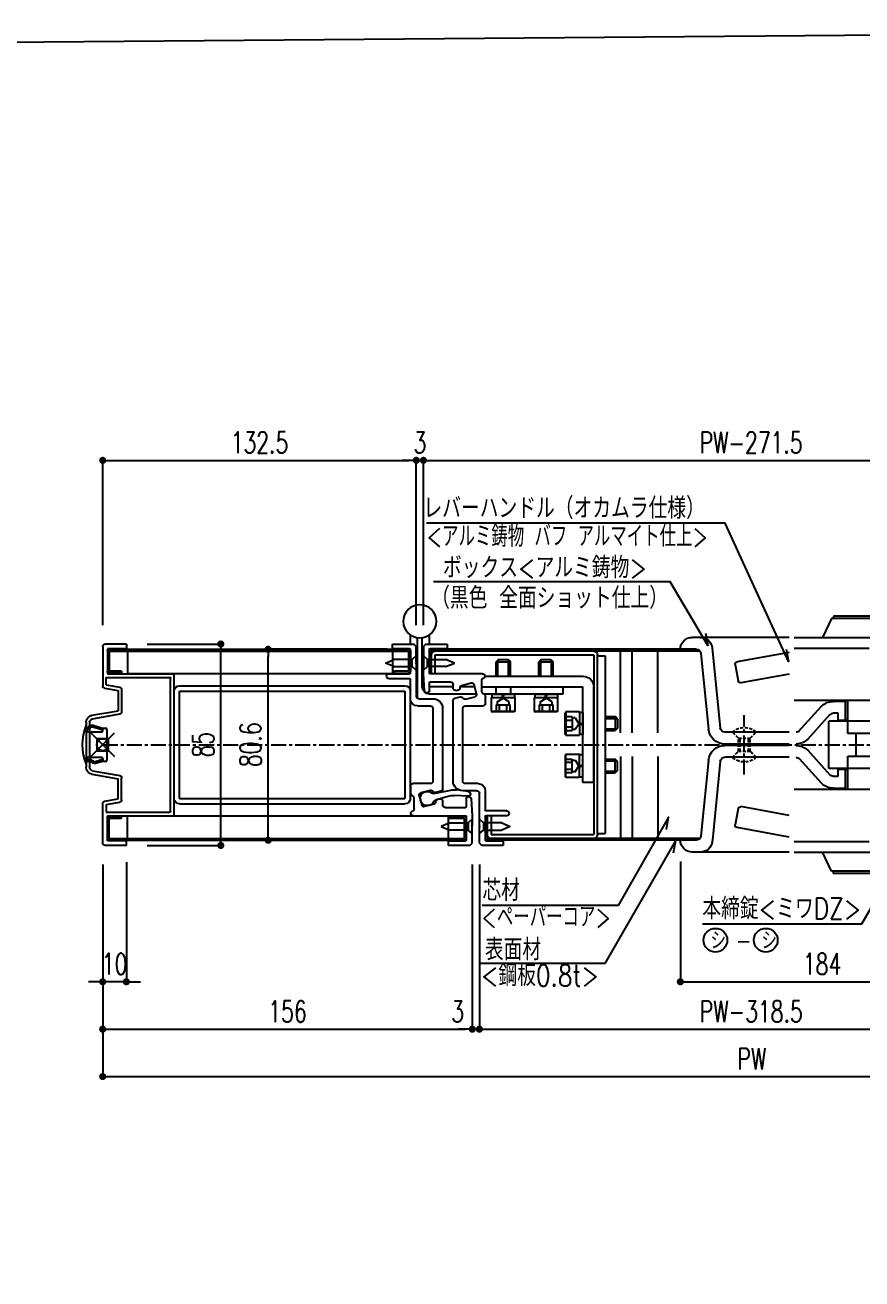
# Model space of a CAD drawing. Extents: x -275225 to 47266, y -41063 to 95295.
# Drawn here: x -223274 to -222920, y -21716 to -21187 of the extents above; entities that cross this region are included whole.
import ezdxf

# ---------------------------------------------------------------- set-up
doc = ezdxf.new("R2010")
doc.units = 0
doc.header["$LTSCALE"] = 0.2
doc.header["$PDMODE"] = 99
doc.header["$PDSIZE"] = 5
doc.linetypes.add('CENTER', pattern=[50.8, 31.75, -6.35, 6.35, -6.35])
doc.linetypes.add('HIDDEN', pattern=[9.525, 6.35, -3.175])
for name, color, linetype in [('_P18_製品', 4, 'Continuous'), ('_P18_製品寸法', 9, 'Continuous'), ('_基準', 1, 'CENTER'), ('_文字', 3, 'Continuous'), ('_製品寸法', 9, 'Continuous'), ('OKAMURA-HIDDEN', 6, 'HIDDEN'), ('樹脂', 6, 'Continuous')]:
    doc.layers.add(name, color=color, linetype=linetype)
doc.layers.add('_ポイント', color=1, linetype='Continuous', plot=False)
doc.styles.add('OKAMURA', font='SIMPLEX.shx', dxfattribs={"width": 0.7, "bigfont": 'BIGFONT.shx'})
doc.dimstyles.new('OKAMURA-003', dxfattribs={"dimscale": 3, "dimtxt": 3, "dimasz": 1, "dimexe": 0, "dimexo": 3, "dimgap": 1, "dimtad": 1, "dimdec": 3, "dimdsep": 46, "dimtxsty": 'OKAMURA', "dimblk1": 'DOT', "dimblk2": 'DOT', "dimsah": 1, "dimcen": 0, "dimclrd": 9, "dimclre": 9, "dimclrt": 3, "dimadec": 0, "dimazin": 0, "dimtfac": 1, "dimtdec": 3, "dimtix": 1, "dimtmove": 2, "dimatfit": 3, "dimldrblk": 'NONE', "dimfxl": 0, "dimtolj": 1, "dimarcsym": 0})

# ---------------------------------------------------------------- blocks, each defined once
blk = doc.blocks.new('_DOT')
at = {"color": 0, "linetype": 'ByBlock'}
blk.add_line((-0.5, 0), (-1, 0), dxfattribs=at)
at = {"color": 0, "linetype": 'ByBlock', "const_width": 0.5}
blk.add_lwpolyline([(-0.25, 0, 1), (0.25, 0, 1)], format="xyb", close=True, dxfattribs=at)
blk = doc.blocks.new('*D1025')
at = {"layer": '_製品寸法', "color": 9, "lineweight": -2, "transparency": 16777216}
for p, q in [((-547.999878, -50.495056), (-547.999878, -100)), ((-537.999878, -49.5), (-537.999878, -100)), ((-550.999878, -100), (-553.999878, -100)), ((-537.999878, -100), (-547.999878, -100)), ((-534.999878, -100), (-531.999878, -100))]:
    blk.add_line(p, q, dxfattribs=at)
at = {"layer": 'Defpoints', "color": 0, "transparency": 16777216}
for p in [(-547.999878, -41.495056), (-537.999878, -40.5), (-547.999878, -100)]:
    blk.add_point(p, dxfattribs=at)
at = {"layer": '_製品寸法', "color": 9, "lineweight": -2, "transparency": 16777216, "xscale": 3, "yscale": 3, "zscale": 3}
blk.add_blockref('_DOT', (-547.999878, -100), dxfattribs=at)
at = {"layer": '_製品寸法', "color": 9, "lineweight": -2, "transparency": 16777216, "xscale": 3, "yscale": 3, "zscale": 3, "rotation": 180}
blk.add_blockref('_DOT', (-537.999878, -100), dxfattribs=at)
at = {"layer": '_製品寸法', "color": 3, "transparency": 16777216, "insert": (-542.999878, -92.5), "char_height": 9, "attachment_point": 5, "style": 'OKAMURA'}
blk.add_mtext('\\A1;10', dxfattribs=at)
blk = doc.blocks.new('_None')
blk = doc.blocks.new('*D1027')
at = {"layer": '_製品寸法', "color": 9, "lineweight": -2, "transparency": 16777216}
for p, q in [((-529.25, 42.5), (-498.14, 42.5)), ((-498.14, -39.5), (-498.14, 39.5)), ((-529.25, -42.5), (-498.14, -42.5))]:
    blk.add_line(p, q, dxfattribs=at)
at = {"layer": 'Defpoints', "color": 0, "transparency": 16777216}
for p in [(-538.25, 42.5), (-498.14, 42.5), (-538.25, -42.5)]:
    blk.add_point(p, dxfattribs=at)
at = {"layer": '_製品寸法', "color": 9, "lineweight": -2, "transparency": 16777216, "xscale": 3, "yscale": 3, "zscale": 3}
for p, rotation in [((-498.14, 42.5), 90), ((-498.14, -42.5), 270)]:
    blk.add_blockref('_DOT', p, dxfattribs=dict(at, rotation=rotation))
at = {"layer": '_製品寸法', "color": 3, "transparency": 16777216, "insert": (-505.64, 0), "char_height": 9, "attachment_point": 5, "rotation": 90, "style": 'OKAMURA'}
blk.add_mtext('\\A1;85', dxfattribs=at)
blk = doc.blocks.new('*D1028')
at = {"layer": '_製品寸法', "color": 9, "lineweight": -2, "transparency": 16777216}
for p, q in [((-427.93, 40.3), (-478.14, 40.3)), ((-478.14, -37.3), (-478.14, 37.3)), ((-404.32, -40.3), (-478.14, -40.3))]:
    blk.add_line(p, q, dxfattribs=at)
at = {"layer": 'Defpoints', "color": 0, "transparency": 16777216}
for p in [(-478.14, 40.3), (-418.93, 40.3), (-395.32, -40.3)]:
    blk.add_point(p, dxfattribs=at)
at = {"layer": '_製品寸法', "color": 9, "lineweight": -2, "transparency": 16777216, "xscale": 3, "yscale": 3, "zscale": 3}
for p, rotation in [((-478.14, 40.3), 90), ((-478.14, -40.3), 270)]:
    blk.add_blockref('_DOT', p, dxfattribs=dict(at, rotation=rotation))
at = {"layer": '_製品寸法', "color": 3, "transparency": 16777216, "insert": (-485.64, 0), "char_height": 9, "attachment_point": 5, "rotation": 90, "style": 'OKAMURA'}
blk.add_mtext('\\A1;80.6', dxfattribs=at)
blk = doc.blocks.new('*D1031')
at = {"layer": '_製品寸法', "color": 9, "lineweight": -2, "transparency": 16777216}
for p, q in [((-548, -50.5), (-548, -120)), ((-392, -50.5), (-392, -120)), ((-545, -120), (-395, -120))]:
    blk.add_line(p, q, dxfattribs=at)
at = {"layer": 'Defpoints', "color": 0, "transparency": 16777216}
for p in [(-548, -41.5), (-392, -41.5), (-392, -120)]:
    blk.add_point(p, dxfattribs=at)
at = {"layer": '_製品寸法', "color": 9, "lineweight": -2, "transparency": 16777216, "xscale": 3, "yscale": 3, "zscale": 3, "rotation": 180}
blk.add_blockref('_DOT', (-548, -120), dxfattribs=at)
at = {"layer": '_製品寸法', "color": 9, "lineweight": -2, "transparency": 16777216, "xscale": 3, "yscale": 3, "zscale": 3}
blk.add_blockref('_DOT', (-392, -120), dxfattribs=at)
at = {"layer": '_製品寸法', "color": 3, "transparency": 16777216, "insert": (-470, -112.5), "char_height": 9, "attachment_point": 5, "style": 'OKAMURA'}
blk.add_mtext('\\A1;156', dxfattribs=at)
blk = doc.blocks.new('*D1032')
at = {"layer": '_製品寸法', "color": 9, "lineweight": -2, "transparency": 16777216}
for p, q in [((-392, -50.5), (-392, -120)), ((-389, -50.5), (-389, -120)), ((-395, -120), (-398, -120)), ((-392, -120), (-389, -120)), ((-386, -120), (-383, -120))]:
    blk.add_line(p, q, dxfattribs=at)
at = {"layer": 'Defpoints', "color": 0, "transparency": 16777216}
for p in [(-392, -41.5), (-389, -41.5), (-389, -120)]:
    blk.add_point(p, dxfattribs=at)
at = {"layer": '_製品寸法', "color": 9, "lineweight": -2, "transparency": 16777216, "xscale": 3, "yscale": 3, "zscale": 3}
blk.add_blockref('_DOT', (-392, -120), dxfattribs=at)
at = {"layer": '_製品寸法', "color": 9, "lineweight": -2, "transparency": 16777216, "xscale": 3, "yscale": 3, "zscale": 3, "rotation": 180}
blk.add_blockref('_DOT', (-389, -120), dxfattribs=at)
at = {"layer": '_製品寸法', "color": 3, "transparency": 16777216, "insert": (-398.17, -112.5), "char_height": 9, "attachment_point": 5, "style": 'OKAMURA'}
blk.add_mtext('\\A1;3', dxfattribs=at)
blk = doc.blocks.new('*D1033')
at = {"layer": '_製品寸法', "color": 9, "lineweight": -2, "transparency": 16777216}
for p, q in [((-389.000183, -50.49501), (-389.000183, -120)), ((-159.500183, -50.494534), (-159.500183, -120)), ((-386.000183, -120), (-162.500183, -120))]:
    blk.add_line(p, q, dxfattribs=at)
at = {"layer": 'Defpoints', "color": 0, "transparency": 16777216}
for p in [(-389.000183, -41.49501), (-159.500183, -41.494534), (-159.500183, -120)]:
    blk.add_point(p, dxfattribs=at)
at = {"layer": '_製品寸法', "color": 9, "lineweight": -2, "transparency": 16777216, "xscale": 3, "yscale": 3, "zscale": 3, "rotation": 180}
blk.add_blockref('_DOT', (-389.000183, -120), dxfattribs=at)
at = {"layer": '_製品寸法', "color": 9, "lineweight": -2, "transparency": 16777216, "xscale": 3, "yscale": 3, "zscale": 3}
blk.add_blockref('_DOT', (-159.500183, -120), dxfattribs=at)
at = {"layer": '_製品寸法', "color": 3, "transparency": 16777216, "insert": (-274.250183, -112.5), "char_height": 9, "attachment_point": 5, "style": 'OKAMURA'}
blk.add_mtext('\\A1;PW-318.5', dxfattribs=at)
blk = doc.blocks.new('*D1035')
at = {"layer": '_製品寸法', "color": 9, "lineweight": -2, "transparency": 16777216}
for p, q in [((-547.999878, 50.495056), (-547.999878, 120)), ((-544.999878, 120), (-418.61615, 120)), ((-415.61615, 50.494988), (-415.61615, 120))]:
    blk.add_line(p, q, dxfattribs=at)
at = {"layer": 'Defpoints', "color": 0, "transparency": 16777216}
for p in [(-415.61615, 120), (-547.999878, 41.495056), (-415.61615, 41.494988)]:
    blk.add_point(p, dxfattribs=at)
at = {"layer": '_製品寸法', "color": 9, "lineweight": -2, "transparency": 16777216, "xscale": 3, "yscale": 3, "zscale": 3, "rotation": 180}
blk.add_blockref('_DOT', (-547.999878, 120), dxfattribs=at)
at = {"layer": '_製品寸法', "color": 9, "lineweight": -2, "transparency": 16777216, "xscale": 3, "yscale": 3, "zscale": 3}
blk.add_blockref('_DOT', (-415.61615, 120), dxfattribs=at)
at = {"layer": '_製品寸法', "color": 3, "transparency": 16777216, "insert": (-481.808014, 127.5), "char_height": 9, "attachment_point": 5, "style": 'OKAMURA'}
blk.add_mtext('\\A1;132.5 ', dxfattribs=at)
blk = doc.blocks.new('*D1036')
at = {"layer": '_製品寸法', "color": 9, "lineweight": -2, "transparency": 16777216}
for p, q in [((-418.61615, 120), (-421.61615, 120)), ((-415.61615, 50.494988), (-415.61615, 120)), ((-415.61615, 120), (-412.61615, 120)), ((-412.61615, 50.495072), (-412.61615, 120)), ((-409.61615, 120), (-406.61615, 120))]:
    blk.add_line(p, q, dxfattribs=at)
at = {"layer": 'Defpoints', "color": 0, "transparency": 16777216}
for p in [(-412.61615, 120), (-415.61615, 41.494988), (-412.61615, 41.495072)]:
    blk.add_point(p, dxfattribs=at)
at = {"layer": '_製品寸法', "color": 9, "lineweight": -2, "transparency": 16777216, "xscale": 3, "yscale": 3, "zscale": 3}
blk.add_blockref('_DOT', (-415.61615, 120), dxfattribs=at)
at = {"layer": '_製品寸法', "color": 9, "lineweight": -2, "transparency": 16777216, "xscale": 3, "yscale": 3, "zscale": 3, "rotation": 180}
blk.add_blockref('_DOT', (-412.61615, 120), dxfattribs=at)
at = {"layer": '_製品寸法', "color": 3, "transparency": 16777216, "insert": (-414.11615, 127.5), "char_height": 9, "attachment_point": 5, "style": 'OKAMURA'}
blk.add_mtext('\\A1;3', dxfattribs=at)
blk = doc.blocks.new('*D1037')
at = {"layer": '_製品寸法', "color": 9, "lineweight": -2, "transparency": 16777216}
for p, q in [((-412.61615, 50.495072), (-412.61615, 120)), ((-409.61615, 120), (-139, 120)), ((-136, 50.495076), (-136, 120))]:
    blk.add_line(p, q, dxfattribs=at)
at = {"layer": 'Defpoints', "color": 0, "transparency": 16777216}
for p in [(-136, 120), (-412.61615, 41.495072), (-136, 41.495076)]:
    blk.add_point(p, dxfattribs=at)
at = {"layer": '_製品寸法', "color": 9, "lineweight": -2, "transparency": 16777216, "xscale": 3, "yscale": 3, "zscale": 3, "rotation": 180}
blk.add_blockref('_DOT', (-412.61615, 120), dxfattribs=at)
at = {"layer": '_製品寸法', "color": 9, "lineweight": -2, "transparency": 16777216, "xscale": 3, "yscale": 3, "zscale": 3}
blk.add_blockref('_DOT', (-136, 120), dxfattribs=at)
at = {"layer": '_製品寸法', "color": 3, "transparency": 16777216, "insert": (-274.308075, 127.5), "char_height": 9, "attachment_point": 5, "style": 'OKAMURA'}
blk.add_mtext('\\A1;PW-271.5', dxfattribs=at)
blk = doc.blocks.new('*D1040')
at = {"layer": '_製品寸法', "color": 9, "lineweight": -2, "transparency": 16777216}
for p, q in [((-547.999878, -50.495056), (-547.999878, -140)), ((0, -50.495056), (0, -140)), ((-544.999878, -140), (-3, -140))]:
    blk.add_line(p, q, dxfattribs=at)
at = {"layer": 'Defpoints', "color": 0, "transparency": 16777216}
for p in [(-547.999878, -41.495056), (0, -41.495056), (0, -140)]:
    blk.add_point(p, dxfattribs=at)
at = {"layer": '_製品寸法', "color": 9, "lineweight": -2, "transparency": 16777216, "xscale": 3, "yscale": 3, "zscale": 3, "rotation": 180}
blk.add_blockref('_DOT', (-547.999878, -140), dxfattribs=at)
at = {"layer": '_製品寸法', "color": 9, "lineweight": -2, "transparency": 16777216, "xscale": 3, "yscale": 3, "zscale": 3}
blk.add_blockref('_DOT', (0, -140), dxfattribs=at)
at = {"layer": '_製品寸法', "color": 3, "transparency": 16777216, "insert": (-273.999939, -132.5), "char_height": 9, "attachment_point": 5, "style": 'OKAMURA'}
blk.add_mtext('\\A1;PW', dxfattribs=at)
blk = doc.blocks.new('*D1042')
at = {"layer": '_製品寸法', "color": 9, "lineweight": -2, "transparency": 16777216}
for p, q in [((-304.17, -49.3), (-304.17, -100)), ((-184.5, -49.3), (-184.5, -100)), ((-301.17, -100), (-187.5, -100))]:
    blk.add_line(p, q, dxfattribs=at)
at = {"layer": 'Defpoints', "color": 0, "transparency": 16777216}
for p in [(-304.17, -40.3), (-184.5, -40.3), (-184.5, -100)]:
    blk.add_point(p, dxfattribs=at)
at = {"layer": '_製品寸法', "color": 9, "lineweight": -2, "transparency": 16777216, "xscale": 3, "yscale": 3, "zscale": 3, "rotation": 180}
blk.add_blockref('_DOT', (-304.17, -100), dxfattribs=at)
at = {"layer": '_製品寸法', "color": 9, "lineweight": -2, "transparency": 16777216, "xscale": 3, "yscale": 3, "zscale": 3}
blk.add_blockref('_DOT', (-184.5, -100), dxfattribs=at)
at = {"layer": '_製品寸法', "color": 3, "transparency": 16777216, "insert": (-244.33, -92.5), "char_height": 9, "attachment_point": 5, "style": 'OKAMURA'}
blk.add_mtext('\\A1;184', dxfattribs=at)
blk = doc.blocks.new('樹脂')
at = {"layer": '_P18_製品', "color": 0, "linetype": 'ByBlock'}
for p, q in [((-8.7, -6.5), (-8.7, 6.5)), ((-8.2, 7), (-7, 7)), ((-7, 7), (-3.2, 8.09)), ((-7, 6.27), (-3.2, 7.36)), ((-7, 6.27), (-7, 7)), ((-7, 5.91), (-7, 6.27)), ((-6.5, 5.41), (0, 5.41)), ((-3.2, 8.09), (-3.2, 7.59)), ((-3.2, 7.59), (-2.4, 7.59)), ((-3.2, 7.59), (-3.2, 6.86)), ((-3.2, 6.86), (-2.4, 6.86)), ((-2.4, 7.59), (-2.4, 7.09)), ((-2.4, 7.09), (-0.5, 7.09)), ((-2.4, 6.36), (-2.4, 7.09)), ((-2.4, 6.36), (-0.5, 6.36)), ((-0.5, 7.09), (-0.5, 5.41)), ((0, -8.35), (0, 8.35)), ((-7, -7), (-8.2, -7)), ((-7, -5.91), (-7, -6.27)), ((-7, -6.27), (-7, -7)), ((-3.2, -7.36), (-7, -6.27)), ((-3.2, -8.09), (-7, -7)), ((0, -5.41), (-6.5, -5.41)), ((-3.2, -7.36), (-1.6, -7.36)), ((-3.2, -8.09), (-1.6, -8.09)), ((-1.6, -7.59), (-1.6, -6.86)), ((-1.6, -6.86), (-0.8, -6.86)), ((-1.6, -7.59), (-0.8, -7.59)), ((-1.6, -8.09), (-1.6, -7.59)), ((-0.8, -7.09), (-0.8, -6.36)), ((-0.8, -6.36), (-0.5, -6.36)), ((-0.8, -7.09), (-0.5, -7.09)), ((-0.8, -7.59), (-0.8, -7.09)), ((-0.5, -7.09), (-0.5, -5.41))]:
    blk.add_line(p, q, dxfattribs=at)
for centre, radius, start, end in [((-8.2, 6.5), 0.5, 90, 180), ((-6.5, 5.91), 0.5, 180, 270), ((-20.99, 0), 22.59, 338.3053, 21.6947), ((-8.2, -6.5), 0.5, 180, 270), ((-6.5, -5.91), 0.5, 90, 180)]:
    blk.add_arc(centre, radius, start, end, dxfattribs=at)
blk = doc.blocks.new('P18SE2')
at = {"layer": '_P18_製品'}
for p, q in [((307.62, 53.3), (303.86, 45.3)), ((339.37, 53.3), (307.62, 53.3)), ((338.5, 54.3), (308.5, 54.3)), ((308.5, 54.3), (308.5, 53.3)), ((10, 42.5), (1, 42.5)), ((10, 42.5), (10, 40.5)), ((154.99, 42.5), (145.95, 42.5)), ((145.95, 42.5), (145.95, 40.49)), ((154.99, 42.5), (156, 41.5)), ((159, 41.5), (160, 42.5)), ((169.05, 42.5), (160, 42.5)), ((169.05, 40.49), (169.05, 42.5)), ((252.32, 45.3), (248.83, 45.3)), ((289.72, 45.3), (252.3, 45.3)), ((291.82, 45.3), (358.5, 45.3)), ((0, 41.5), (0, 24.84)), ((10, 40.5), (2, 40.5)), ((2, 40.5), (2, 29.95)), ((2.8, 39.5), (152.68, 39.5)), ((2.8, 39.5), (2.8, 31.1)), ((2.82, 40.3), (152.68, 40.3)), ((10.5, 39.5), (10.5, 30)), ((145.95, 40.49), (153.19, 40.49)), ((145.95, 39.5), (145.95, 30)), ((152.68, 39.5), (152.68, 31.05)), ((153.49, 30.25), (153.49, 40.2)), ((153.49, 39.5), (153.49, 31.05)), ((156, 41.5), (156, 34.77)), ((156, 37.49), (156, 31.46)), ((159, 41.5), (159, 34.77)), ((159, 37.49), (159, 31.46)), ((161.51, 30.25), (161.51, 40.2)), ((161.51, 30.25), (161.51, 39.5)), ((161.81, 40.49), (169.05, 40.49)), ((243.83, 40.3), (162.32, 40.3)), ((252.12, 39.5), (162.32, 39.5)), ((162.32, 30.25), (162.32, 39.5)), ((162.32, 29.95), (162.32, 37.89)), ((163.92, 37.89), (207.25, 37.89)), ((163.92, 29.95), (163.92, 37.89)), ((207.25, -37.89), (207.25, 37.89)), ((208.86, 37.89), (208.86, -37.89)), ((208.86, 37.49), (212.07, 37.49)), ((212.07, -37.49), (212.07, 37.49)), ((250.51, 40.3), (243.83, 40.3)), ((255.68, 6.59), (252.5, 38.5)), ((257.35, 40.3), (257.29, 40.81)), ((260.65, 7.1), (257.35, 40.3)), ((289.72, 38.96), (267.82, 34.98)), ((291.82, 40.8), (323.5, 40.8)), ((156, 34.77), (155.7, 34.47)), ((156, 34.17), (155.7, 34.47)), ((156, 29.95), (156, 34.17)), ((159, 34.77), (159.3, 34.47)), ((159, 34.17), (159.3, 34.47)), ((159, 34.17), (159, 20.4)), ((268.26, 26.93), (267.01, 33.81)), ((1.51, 28.44), (28.34, 28.44)), ((1.51, 25.26), (1.51, 28.44)), ((2, 29.95), (29.85, 29.95)), ((8, 31.1), (2.8, 31.1)), ((8, 30.3), (2.81, 30.3)), ((8, 31.1), (8, 30.3)), ((10.5, 30), (145.95, 30)), ((28.64, 28.14), (28.64, -28.14)), ((30.15, 29.65), (30.15, -29.65)), ((131, 29.95), (153.19, 29.95)), ((131.38, 22.41), (131.38, 26.93)), ((152.68, 31.05), (146.45, 31.05)), ((146.45, 31.05), (146.45, 30.25)), ((146.45, 30.25), (152.68, 30.25)), ((155.5, 22.84), (156, 29.95)), ((162.32, 30.25), (161.51, 30.25)), ((161.51, 19.4), (161.51, 27.64)), ((170.56, 29.95), (161.81, 29.95)), ((170.56, 27.94), (161.81, 27.94)), ((289.72, 29.81), (269.43, 26.12)), ((0.83, 23.85), (6.5, 22.85)), ((1.51, 25.26), (7.17, 24.26)), ((6.5, 22.85), (6.5, 14.38)), ((8, 23.27), (8, 13.96)), ((32.46, 24.92), (127.56, 24.92)), ((32.46, 22.61), (32.46, -22.61)), ((32.46, 22.61), (127.56, 22.61)), ((127.56, -22.61), (127.56, 22.61)), ((129.87, 22.66), (129.87, -22.65)), ((130.4, 21.29), (130.85, 21.53)), ((133.6, 21.51), (134.64, 25.4)), ((139.9, 25.03), (135.87, 26.11)), ((139.76, 23.97), (140.07, 23.66)), ((140.92, 23.16), (145.79, 21.65)), ((142.24, 22.86), (141.16, 23.13)), ((143.5, 23.83), (143.5, 25.43)), ((144.51, 26.43), (153.19, 26.43)), ((154.08, 21.75), (148.34, 21.36)), ((153.49, 22.91), (153.49, 26.13)), ((129.87, 17.39), (129.87, 20.4)), ((138.41, 16.38), (130.88, 16.38)), ((138.23, 19.23), (134.31, 20.28)), ((139.74, 20.52), (146.9, 19.11)), ((142.76, 19.6), (140.5, 20.19)), ((143.5, 0.3), (143.5, 18.63)), ((154.29, 19.75), (149.29, 19.05)), ((157.99, 19.4), (151.98, 19.4)), ((158.5, 16.38), (152.98, 16.38)), ((202.73, 15.88), (202.73, -24.42)), ((207.25, 15.88), (202.73, 15.88)), ((207.25, -23.92), (207.25, 16.08)), ((207.25, 15.88), (207.25, -24.42)), ((291.82, 18.8), (339.5, 18.8)), ((303.45, 16.25), (294.08, 5.88)), ((308.4, 18.3), (313.5, 18.3)), ((312, 18.8), (312, 18.3)), ((313.5, 18.3), (313.5, 10.3)), ((314.5, 18.8), (314.5, 4.8)), ((-4.52, 12.44), (6.5, 14.38)), ((-4.26, 10.96), (7.17, 12.98)), ((139.42, -15.38), (139.42, 15.38)), ((147.88, 15.38), (147.88, 0.3)), ((151.98, 15.38), (151.98, -15.38)), ((297.62, 2.35), (306.98, 12.71)), ((308.4, 13.3), (310.5, 13.3)), ((310.5, 13.3), (310.5, 10.3)), ((-7, 0.3), (-7, 9.48)), ((-5.5, -9.48), (-5.5, 9.48)), ((289.72, 5.3), (262.64, 5.3)), ((394.5, 10), (306.5, 10)), ((306.5, 10), (306.5, -10)), ((310.5, 10.3), (314.5, 10.3)), ((-7, 0.3), (-6.7, 0)), ((-6.7, 0), (-7, -0.3)), ((143.5, 0.3), (143.2, 0)), ((147.88, 0.3), (148.18, 0)), ((147.88, -0.3), (148.18, 0)), ((289.72, 0.3), (262.64, 0.3)), ((314.5, 4.8), (332.5, 4.8)), ((318, 4.5), (318, -4.5)), ((-7, -9.48), (-7, -0.3)), ((143.5, -0.3), (143.2, 0)), ((143.5, -15.38), (143.5, -0.3)), ((147.88, -0.3), (147.88, -18.63)), ((289.72, -0.3), (262.64, -0.3)), ((306.98, -12.71), (297.62, -2.35)), ((314.5, -4.8), (314.5, -18.8)), ((332.5, -4.8), (314.5, -4.8)), ((252.5, -38.5), (255.68, -6.59)), ((257.29, -40.81), (260.65, -7.1)), ((289.72, -5.3), (262.64, -5.3)), ((293.56, -5.51), (303.45, -16.25)), ((394.5, -10), (306.5, -10)), ((314.5, -10.3), (310.5, -10.3)), ((310.5, -10.3), (310.5, -13.3)), ((313.5, -10.3), (313.5, -18.3)), ((-4.52, -12.44), (6.5, -14.38)), ((-4.26, -10.96), (7.17, -12.98)), ((6.5, -22.85), (6.5, -14.38)), ((8, -23.27), (8, -13.96)), ((310.5, -13.3), (308.4, -13.3)), ((129.87, -19.4), (129.87, -27.64)), ((132.38, -34.17), (132.38, -20.4)), ((132.89, -16.38), (138.41, -16.38)), ((132.89, -19.53), (132.89, -45.13)), ((133.39, -19.4), (139.42, -19.4)), ((148.63, -19.6), (150.9, -20.19)), ((152.98, -16.38), (160.52, -16.38)), ((153.17, -19.23), (157.09, -20.28)), ((161.53, -17.39), (161.53, -20.4)), ((291.82, -18.8), (339.5, -18.8)), ((313.5, -18.3), (308.4, -18.3)), ((312, -18.3), (312, -18.8)), ((0, -41.5), (0, -24.84)), ((0.83, -23.85), (6.5, -22.85)), ((1.51, -25.26), (7.17, -24.26)), ((1.51, -25.26), (1.51, -28.44)), ((32.46, -22.61), (127.56, -22.61)), ((32.46, -24.92), (127.56, -24.92)), ((134.9, -24.42), (134.88, -45.13)), ((135.9, -22.84), (135.38, -29.95)), ((157.82, -21.41), (137.91, -21.41)), ((137.91, -22.91), (137.91, -26.13)), ((147.88, -24.42), (137.91, -24.42)), ((146.88, -26.43), (138.21, -26.43)), ((147.88, -23.83), (147.88, -25.43)), ((149.22, -22.86), (150.24, -23.13)), ((157.02, -24.42), (150.92, -24.42)), ((151.5, -25.03), (155.53, -26.11)), ((157.8, -21.51), (156.76, -25.4)), ((160.02, -22.41), (160.02, -26.93)), ((160.02, -24.42), (194.19, -24.42)), ((160.02, -24.42), (202.73, -24.42)), ((160.99, -21.29), (160.55, -21.53)), ((194.19, -21.41), (160.77, -21.41)), ((194.19, -24.42), (194.19, -21.41)), ((289.72, -29.81), (269.43, -26.12)), ((1.51, -28.44), (28.34, -28.44)), ((2, -29.95), (29.85, -29.95)), ((2, -40.5), (2, -29.95)), ((8, -31.1), (2.8, -31.1)), ((2.8, -39.5), (2.8, -31.1)), ((8, -30.3), (2.81, -30.3)), ((8, -31.1), (8, -30.3)), ((10.5, -30), (122.33, -30)), ((10.5, -39.5), (10.5, -30)), ((120.83, -27.94), (129.57, -27.94)), ((120.83, -29.95), (129.57, -29.95)), ((122.33, -39.5), (122.33, -30)), ((122.84, -30.25), (129.07, -30.25)), ((122.84, -31.05), (122.84, -30.25)), ((129.07, -31.05), (122.84, -31.05)), ((129.07, -39.5), (129.07, -31.05)), ((129.87, -30.25), (129.87, -40.2)), ((129.87, -39.5), (129.87, -31.05)), ((132.38, -37.49), (132.38, -31.46)), ((135.38, -29.95), (135.38, -34.17)), ((135.38, -37.49), (135.38, -31.46)), ((137.9, -30.25), (137.9, -39.5)), ((137.9, -30.25), (137.9, -40.2)), ((138.7, -30.25), (137.9, -30.25)), ((160.31, -29.95), (138.2, -29.95)), ((138.7, -29.95), (138.7, -37.89)), ((138.7, -39.5), (138.7, -30.25)), ((140.31, -29.95), (140.31, -37.89)), ((161.32, -28.94), (202.74, -28.94)), ((267.01, -33.81), (268.26, -26.93)), ((132.38, -34.17), (132.08, -34.47)), ((132.38, -34.77), (132.08, -34.47)), ((132.38, -34.77), (132.38, -41.5)), ((135.38, -34.17), (135.69, -34.47)), ((135.38, -34.77), (135.69, -34.47)), ((135.38, -41.5), (135.38, -34.77)), ((289.72, -38.96), (267.82, -34.98)), ((10, -40.5), (2, -40.5)), ((2.8, -39.5), (129.07, -39.5)), ((2.82, -40.3), (129.07, -40.3)), ((10, -42.5), (10, -40.5)), ((122.33, -40.49), (122.33, -42.5)), ((129.57, -40.49), (122.33, -40.49)), ((132.38, -41.5), (131.38, -42.5)), ((136.39, -42.5), (135.38, -41.5)), ((145.43, -40.49), (138.2, -40.49)), ((252.12, -39.5), (138.7, -39.5)), ((243.83, -40.3), (138.7, -40.3)), ((140.31, -37.89), (207.25, -37.89)), ((145.43, -42.5), (145.43, -40.49)), ((208.86, -37.49), (212.07, -37.49)), ((250.51, -40.3), (243.83, -40.3)), ((291.82, -40.8), (323.5, -40.8)), ((10, -42.5), (1, -42.5)), ((122.33, -42.5), (131.38, -42.5)), ((129.87, -42.5), (129.87, -46.32)), ((136.39, -42.5), (145.43, -42.5)), ((137.9, -42.5), (137.9, -46.33)), ((252.32, -45.3), (248.83, -45.3)), ((289.72, -45.3), (252.35, -45.3)), ((291.82, -45.3), (358.5, -45.3)), ((307.62, -53.3), (303.86, -45.3)), ((339.37, -53.3), (307.62, -53.3)), ((308.5, -54.3), (308.5, -53.3)), ((338.5, -54.3), (308.5, -54.3))]:
    blk.add_line(p, q, dxfattribs=at)
at = {"layer": '_P18_製品', "color": 6}
for p, q in [((156, 37.49), (154.24, 35.98)), ((159, 37.49), (160.76, 35.98)), ((218.51, 5.02), (218.51, 39.5)), ((223.53, 5.02), (223.53, 39.5)), ((234.39, 5.02), (234.39, 39.5)), ((142.94, 34.47), (146.57, 35.98)), ((146.57, 32.96), (142.94, 34.47)), ((154.24, 35.98), (146.57, 35.98)), ((146.57, 32.96), (154.24, 32.96)), ((154.24, 32.96), (154.24, 35.98)), ((156, 31.46), (154.24, 32.96)), ((159, 31.46), (160.76, 32.96)), ((160.76, 35.98), (168.42, 35.98)), ((160.76, 32.96), (160.76, 35.98)), ((168.42, 32.96), (160.76, 32.96)), ((172.06, 34.47), (168.42, 35.98)), ((168.42, 32.96), (172.06, 34.47)), ((195.48, 13.87), (195.19, 13.37)), ((195.19, 4.52), (195.19, 13.37)), ((198.21, 11.81), (195.19, 11.81)), ((195.48, 13.87), (195.48, 4.02)), ((201.22, 13.87), (195.48, 13.87)), ((198.21, 11.81), (198.21, 6.08)), ((199.47, 11.36), (198.21, 11.36)), ((199.47, 11.36), (200.92, 8.85)), ((201.22, 13.87), (201.22, 4.02)), ((202.73, 13.62), (201.22, 13.62)), ((202.73, 13.62), (202.73, 4.27)), ((212.07, 11.86), (216.3, 11.86)), ((212.07, 11.11), (217.05, 11.11)), ((216.3, 11.86), (216.3, 6.03)), ((217.3, 10.86), (216.3, 11.86)), ((217.3, 10.86), (217.3, 7.03)), ((195.19, 10.36), (198.21, 10.36)), ((195.19, 7.33), (198.21, 7.33)), ((195.19, 6.08), (198.21, 6.08)), ((198.21, 6.53), (199.47, 6.53)), ((199.47, 6.53), (200.92, 8.85)), ((201.22, 9.25), (202.73, 8.85)), ((201.22, 8.85), (202.73, 8.44)), ((212.07, 6.78), (217.05, 6.78)), ((212.07, 6.03), (216.3, 6.03)), ((217.3, 7.03), (216.3, 6.03)), ((195.48, 4.02), (195.19, 4.52)), ((195.48, 4.02), (201.22, 4.02)), ((202.73, 4.27), (201.22, 4.27)), ((195.48, -4.02), (195.19, -4.52)), ((195.19, -4.52), (195.19, -13.37)), ((195.48, -13.87), (195.48, -4.02)), ((195.48, -4.02), (201.22, -4.02)), ((201.22, -13.87), (201.22, -4.02)), ((202.73, -4.27), (201.22, -4.27)), ((202.73, -13.62), (202.73, -4.27)), ((218.51, -5.02), (218.51, -39.5)), ((223.53, -5.02), (223.53, -39.5)), ((234.39, -5.03), (234.39, -39.5)), ((195.19, -6.08), (198.21, -6.08)), ((195.19, -7.53), (198.21, -7.53)), ((195.19, -10.36), (198.21, -10.36)), ((198.21, -11.81), (198.21, -6.08)), ((198.21, -6.53), (199.47, -6.53)), ((199.47, -6.53), (200.92, -8.85)), ((199.47, -11.36), (200.92, -8.85)), ((201.22, -8.85), (202.73, -8.44)), ((201.22, -9.25), (202.73, -8.85)), ((212.07, -6.03), (216.3, -6.03)), ((212.07, -6.78), (217.05, -6.78)), ((216.3, -11.86), (216.3, -6.03)), ((217.3, -7.03), (216.3, -6.03)), ((217.3, -10.86), (217.3, -7.03)), ((164.04, -14.16), (164.54, -13.87)), ((164.04, -14.16), (174.09, -14.16)), ((164.04, -19.9), (164.04, -14.16)), ((173.59, -13.87), (164.54, -13.87)), ((166.1, -16.89), (166.1, -13.87)), ((167.55, -13.87), (167.55, -16.89)), ((170.58, -13.87), (170.58, -16.89)), ((172.03, -13.87), (172.03, -16.89)), ((174.09, -14.16), (173.59, -13.87)), ((174.09, -14.16), (174.09, -19.9)), ((182.13, -14.16), (182.63, -13.87)), ((182.13, -14.16), (192.18, -14.16)), ((182.13, -19.9), (182.13, -14.16)), ((191.67, -13.87), (182.63, -13.87)), ((184.19, -16.89), (184.19, -13.87)), ((185.64, -13.87), (185.64, -16.89)), ((188.67, -13.87), (188.67, -16.89)), ((190.12, -13.87), (190.12, -16.89)), ((192.18, -14.16), (191.67, -13.87)), ((192.18, -14.16), (192.18, -19.9)), ((198.21, -11.81), (195.19, -11.81)), ((195.48, -13.87), (195.19, -13.37)), ((201.22, -13.87), (195.48, -13.87)), ((199.47, -11.36), (198.21, -11.36)), ((202.73, -13.62), (201.22, -13.62)), ((212.07, -11.11), (217.05, -11.11)), ((212.07, -11.86), (216.3, -11.86)), ((217.3, -10.86), (216.3, -11.86)), ((164.04, -19.9), (174.09, -19.9)), ((164.29, -21.41), (164.29, -19.9)), ((166.1, -16.89), (172.03, -16.89)), ((166.55, -18.15), (166.55, -16.89)), ((166.55, -18.15), (169.06, -19.6)), ((168.66, -19.9), (169.06, -21.41)), ((171.58, -18.15), (169.06, -19.6)), ((169.06, -19.9), (169.47, -21.41)), ((171.58, -16.89), (171.58, -18.15)), ((173.84, -21.41), (173.84, -19.9)), ((182.13, -19.9), (192.18, -19.9)), ((182.38, -21.41), (182.38, -19.9)), ((184.19, -16.89), (190.12, -16.89)), ((184.64, -18.15), (184.64, -16.89)), ((184.64, -18.15), (187.15, -19.6)), ((186.75, -19.9), (187.15, -21.41)), ((189.66, -18.15), (187.15, -19.6)), ((187.15, -19.9), (187.56, -21.41)), ((189.66, -16.89), (189.66, -18.15)), ((191.93, -21.41), (191.93, -19.9)), ((164.29, -21.41), (173.84, -21.41)), ((166.05, -21.41), (166.05, -24.42)), ((172.08, -24.42), (172.08, -21.41)), ((182.38, -21.41), (191.93, -21.41)), ((132.38, -31.46), (130.63, -32.96)), ((135.38, -31.46), (137.14, -32.96)), ((166.05, -28.94), (166.05, -34.97)), ((166.8, -28.94), (166.8, -35.73)), ((171.32, -28.94), (171.32, -35.73)), ((172.08, -28.94), (172.08, -34.97)), ((184.14, -28.94), (184.14, -34.97)), ((184.89, -28.94), (184.89, -35.73)), ((189.41, -28.94), (189.41, -35.73)), ((190.17, -28.94), (190.17, -34.97)), ((122.96, -32.96), (119.32, -34.47)), ((119.32, -34.47), (122.96, -35.98)), ((122.96, -32.96), (130.63, -32.96)), ((130.63, -35.98), (122.96, -35.98)), ((130.63, -32.96), (130.63, -35.98)), ((132.38, -37.49), (130.63, -35.98)), ((135.38, -37.49), (137.14, -35.98)), ((137.14, -32.96), (137.14, -35.98)), ((144.81, -32.96), (137.14, -32.96)), ((137.14, -35.98), (144.81, -35.98)), ((144.81, -32.96), (148.45, -34.47)), ((148.45, -34.47), (144.81, -35.98)), ((167.05, -35.98), (166.05, -34.97)), ((166.05, -34.97), (172.08, -34.97)), ((167.05, -35.98), (171.07, -35.98)), ((171.07, -35.98), (172.08, -34.97)), ((185.14, -35.98), (184.14, -34.97)), ((184.14, -34.97), (190.17, -34.97)), ((185.14, -35.98), (189.16, -35.98)), ((189.16, -35.98), (190.17, -34.97))]:
    blk.add_line(p, q, dxfattribs=at)
at = {"layer": '_P18_製品'}
blk.add_circle((133.88, -52.06), 7, dxfattribs=at)
for centre, radius, start, end in [((1, 41.5), 1, 90, 180), ((248.83, 40.3), 5, 90, 180), ((252.32, 40.3), 5, 5.8569, 90), ((2.8, 39.5), 0.8, 90, 180), ((152.68, 39.5), 0.804, 0, 90), ((153.2, 40.2), 0.292, 0.3163, 91.7833), ((161.8, 40.2), 0.292, 88.2109, 179.6777), ((162.32, 39.5), 0.804, 90.0087, 180.0093), ((163.92, 37.89), 1.61, 90, 180), ((207.25, 37.89), 1.61, 0, 90), ((250.51, 38.3), 2, 5.8569, 90), ((268, 33.99), 1, 100.3054, 190.3104), ((2.8, 31.1), 0.8, 180, 270), ((28.34, 28.14), 0.3, 0, 90), ((29.85, 29.65), 0.3, 359.9988, 90), ((131, 28.94), 1, 90, 180), ((131, 28.94), 1, 180, 270), ((130.45, 27.16), 0.956, 346.2954, 54.52), ((152.68, 31.05), 0.804, 270, 0), ((153.19, 30.25), 0.301, 269.9942, 359.9942), ((161.81, 30.25), 0.301, 180, 270), ((161.81, 27.64), 0.301, 90, 180), ((170.56, 28.94), 1, 0, 90), ((170.56, 28.94), 1, 270, 0), ((269.25, 27.11), 1, 190.307, 280.3105), ((1, 24.84), 1, 180, 260), ((7, 23.27), 1, 0, 80), ((32.46, 22.61), 2.31, 90, 180), ((127.56, 22.61), 2.31, 0, 90), ((130.88, 20.4), 1, 118.0818, 180), ((130.37, 22.41), 1, 298.062, 0), ((134.57, 21.25), 1.01, 164.994, 254.9891), ((137.03, 22.67), 3.01, 25.4094, 308.5928), ((135.61, 25.14), 1.01, 74.9997, 164.9941), ((139.53, 24.09), 1.01, 359.4662, 74.9908), ((141.54, 25.18), 2.11, 225.7809, 252.9982), ((141.59, 24.13), 1.06, 182.7636, 256.1561), ((142.5, 23.83), 1, 255.0015, 0), ((144.51, 25.43), 1, 90, 180), ((147.85, 28.37), 7.03, 252.9987, 273.9995), ((153.19, 26.13), 0.301, 0, 90), ((154.49, 22.91), 1.01, 180.0469, 356.0465), ((154.19, 20.75), 1, 276.0016, 95.9972), ((130.88, 17.39), 1, 180, 270), ((138.49, 20.2), 1.01, 255.0109, 330.5393), ((138.41, 15.38), 1, 0, 90), ((139.54, 19.53), 1, 78.6457, 128.5888), ((140.24, 19.22), 1, 74.9863, 150.5065), ((142.5, 18.63), 1.01, 359.9908, 74.9888), ((148.28, 26.48), 7.5, 259.3527, 277.7453), ((151.97, 15.31), 4.09, 89.8432, 179.0698), ((152.98, 15.38), 1, 90, 180), ((157.99, 20.4), 1, 270, 0), ((158.5, 19.4), 3.01, 270, 0), ((308.4, 11.3), 7, 90, 135.0001), ((-4, 9.48), 3, 100, 180), ((-4, 9.48), 1.5, 100, 180), ((7, 13.96), 1, 280, 0), ((308.4, 11.3), 2, 90.0201, 135.0202), ((262.64, 7.3), 7, 185.856, 270), ((262.64, 7.3), 2, 185.8551, 270), ((292.67, 7.3), 2, 270, 314.9997), ((292.67, 7.3), 7, 269.9943, 314.9942), ((262.64, -7.3), 7, 90, 174.1452), ((292.67, -7.3), 7, 45.0001, 90), ((-4, -9.48), 3, 180, 260), ((-4, -9.48), 1.5, 180, 260), ((262.64, -7.3), 2, 90, 174.1437), ((292.67, -7.3), 2, 45.0003, 90), ((7, -13.96), 1, 0, 80), ((138.41, -15.38), 1, 270, 0), ((139.43, -15.32), 4.07, 269.8731, 359.2499), ((152.98, -15.38), 1, 180, 270), ((308.4, -11.3), 2, 224.9991, 270), ((132.89, -19.4), 3.01, 90, 180), ((133.39, -20.4), 1, 90, 180), ((148.89, -18.63), 1.01, 179.9911, 254.9906), ((151.16, -19.21), 1, 254.9898, 330.5119), ((152.91, -20.2), 1.01, 75.018, 150.5422), ((156.83, -21.25), 1.01, 344.9935, 74.9932), ((160.52, -17.39), 1, 0, 90), ((160.52, -20.4), 1, 298.078, 0), ((308.4, -11.3), 7, 224.9917, 269.9918), ((1, -24.84), 1, 100, 180), ((7, -23.27), 1, 280, 0), ((32.46, -22.61), 2.31, 180, 270), ((127.56, -22.61), 2.31, 270, 0), ((137.91, -24.42), 3.01, 90, 180), ((136.91, -22.91), 1.01, 0.0452, 176.0451), ((138.21, -26.13), 0.301, 180, 270), ((146.88, -25.43), 1, 270, 0), ((148.95, -23.89), 1.07, 75.0849, 176.6712), ((149.86, -24.07), 1.01, 359.4687, 74.9924), ((151.87, -24.09), 1.01, 179.4655, 254.9889), ((155.79, -25.14), 1.01, 254.9926, 344.9898), ((161.02, -22.41), 1, 118.0658, 180), ((202.73, -24.42), 4.52, 270, 0), ((269.25, -27.11), 1, 79.6877, 169.6894), ((2.8, -31.1), 0.8, 90, 180), ((28.34, -28.14), 0.3, 270, 0), ((29.85, -29.65), 0.3, 270, 359.9988), ((120.83, -28.94), 1, 90, 180), ((120.83, -28.94), 1, 180, 270), ((129.07, -31.05), 0.804, 0, 90), ((129.57, -27.64), 0.301, 269.9942, 359.9942), ((129.57, -30.25), 0.301, 0, 90), ((138.2, -30.25), 0.301, 90, 180), ((161.33, -27.09), 1.32, 172.9957, 219.6974), ((160.31, -28.94), 1, 0, 90), ((160.31, -28.94), 1, 270, 0), ((268, -33.99), 1, 169.6857, 259.6914), ((1, -41.5), 1, 180, 270), ((2.8, -39.5), 0.8, 180, 270), ((129.07, -39.5), 0.804, 270, 0), ((129.58, -40.2), 0.292, 268.211, 359.6778), ((138.7, -39.5), 0.804, 180, 270), ((138.19, -40.2), 0.292, 180.3162, 271.7831), ((140.31, -37.89), 1.61, 180, 270), ((207.25, -37.89), 1.61, 270, 0), ((248.83, -40.3), 5, 180, 270), ((250.51, -38.3), 2, 270, 354.1472), ((252.32, -40.3), 5, 270, 354.1458)]:
    blk.add_arc(centre, radius, start, end, dxfattribs=at)
at = {"layer": '_ポイント'}
blk.add_point((0, 0), dxfattribs=at)
at = {"layer": '_基準'}
for p, q in [((270.83, 12.57), (270.83, -12.47)), ((0, 0), (548, 0))]:
    blk.add_line(p, q, dxfattribs=at)
at = {"layer": 'OKAMURA-HIDDEN'}
for p, q in [((265.83, 5.3), (268.33, 2.8)), ((275.83, 5.3), (273.33, 2.8)), ((268.33, 2.8), (268.33, -2.8)), ((273.33, 2.8), (268.33, 2.8)), ((269.13, 2.8), (269.13, -2.8)), ((272.53, 2.8), (272.53, -2.8)), ((273.33, 2.8), (273.33, -2.8)), ((268.33, -2.8), (265.83, -5.3)), ((268.33, -2.8), (273.33, -2.8)), ((273.33, -2.8), (275.83, -5.3))]:
    blk.add_line(p, q, dxfattribs=at)
for centre, start, end in [((270.83, 0.05), 46.3969, 133.6028), ((270.83, -0.05), 226.3958, 313.6028)]:
    blk.add_arc(centre, 7.25, start, end, dxfattribs=at)
at = {"layer": '樹脂', "xscale": -1}
blk.add_blockref('樹脂', (-7, 0), dxfattribs=at)
blk = doc.blocks.new('*U1024')
at = {"layer": '_文字', "color": 9}
for points in [[(-259.4995, 40.3153), (-258.5755, 35.0753), (-285.2514, 93.5448), (-411.3832, 93.5448)], [(-293.4964, 47.1273), (-292.5724, 41.8872), (-308.4925, 68.7452), (-408.3783, 68.7452)], [(-310.025, -35.7311), (-309.101, -30.4911), (-330.4747, -67.8456), (-387.8297, -67.8456)], [(-307.0528, -45.5403), (-306.1289, -40.3003), (-335.9881, -92.2693), (-388.5745, -92.2693)], [(-215.6744, -58.5401), (-214.7504, -53.3), (-227.6929, -75.7171), (-294.8127, -75.7171)]]:
    blk.add_lwpolyline(points, dxfattribs=at)
at = {"layer": '_文字'}
for centre in [(-289.3662, -82.4705), (-268.1065, -82.4705)]:
    blk.add_circle(centre, 5, dxfattribs=at)
at = {"layer": '_P18_製品', "xscale": -1, "rotation": 180}
blk.add_blockref('P18SE2', (-547.9999, 0), dxfattribs=at)
at = {"layer": '_文字', "style": 'OKAMURA'}
for s, height, width, p in [('レバーハンドル（オカムラ仕様）', 9, 0.8, (-412.6162, 95.338)), ('<アルミ鋳物 バフ アルマイト仕上>', 9, 0.7, (-411.2082, 83.4919)), ('ボックス<アルミ鋳物>', 9, 0.8, (-404.3715, 70.2553)), ('（黒色 全面ショット仕上）', 9, 0.8, (-409.3487, 57.4447)), ('芯材 ', 9, 0.8, (-387.7209, -65.8927)), ('<ペーパーコア> ', 9, 0.7, (-388.0969, -77.1305)), ('本締錠<ミワDZ>', 9, 0.8, (-294.87, -73.5999)), ('シ - シ', 7.5, 0.8, (-291.5098, -86.3608)), ('表面材 ', 9, 0.8, (-386.6635, -90.9169)), ('<鋼板0.8t> ', 9, 0.8, (-388.3603, -101.8142))]:
    blk.add_text(s, height=height, dxfattribs=dict(at, width=width)).set_placement(p)
at = {"layer": '_製品寸法'}
for base, p1, p2, text, picture, middle in [((-415.6162, 120), (-547.9999, 41.4951), (-415.6162, 41.495), '132.5 ', '*D1035', (-481.808, 127.5)), ((-136, 120), (-412.6162, 41.4951), (-136, 41.4951), 'PW-271.5', '*D1037', (-274.3081, 127.5)), ((-392.0002, -120), (-547.9999, -41.495), (-392.0002, -41.495), '156', '*D1031', (-470, -112.5)), ((0, -140), (-547.9999, -41.4951), (0, -41.4951), 'PW', '*D1040', (-273.9999, -132.5)), ((-159.5002, -120), (-389.0002, -41.495), (-159.5002, -41.4945), 'PW-318.5', '*D1033', (-274.2502, -112.5)), ((-184.4987, -100), (-304.1668, -40.3001), (-184.4987, -40.3001), '184', '*D1042', (-244.3328, -92.5))]:
    dim = blk.add_linear_dim(base=base, p1=p1, p2=p2, text=text, dimstyle='OKAMURA-003', dxfattribs=at)
    dim.commit()
    dim.dimension.update_dxf_attribs({"geometry": picture, "text_midpoint": middle})
dim = blk.add_linear_dim(base=(-412.6162, 120), p1=(-415.6162, 41.495), p2=(-412.6162, 41.4951), dimstyle='OKAMURA-003', dxfattribs=at)
dim.commit()
dim.dimension.update_dxf_attribs({"geometry": '*D1036', "text_midpoint": (-414.1162, 127.5)})
for base, p1, p2, angle, picture, middle in [((-498.1443, 42.5), (-538.2523, -42.5), (-538.2523, 42.5), 270, '*D1027', (-505.6443, 0)), ((-478.1443, 40.2999), (-395.3166, -40.3), (-418.9326, 40.2999), 270, '*D1028', (-485.6443, -0.0001)), ((-547.9999, -100), (-537.9999, -40.5), (-547.9999, -41.4951), 0, '*D1025', (-542.9999, -92.5))]:
    dim = blk.add_linear_dim(base=base, p1=p1, p2=p2, angle=angle, dimstyle='OKAMURA-003', dxfattribs=at)
    dim.commit()
    dim.dimension.update_dxf_attribs({"geometry": picture, "text_midpoint": middle})
dim = blk.add_linear_dim(base=(-389.0002, -120), p1=(-392.0002, -41.495), p2=(-389.0002, -41.495), dimstyle='OKAMURA-003', dxfattribs=at)
dim.commit()
dim.dimension.update_dxf_attribs({"geometry": '*D1032', "text_midpoint": (-398.1715, -112.5), "dimtype": 160})

msp = doc.modelspace()

# ---------------------------------------------------------------- linework, layer by layer
at = {"layer": '_P18_製品寸法'}
msp.add_lwpolyline([(-222420.5, -22219.47), (-225513.32, -22245.24), (-225513.32, -21212.97), (-222420.5, -21187.21)], close=True, dxfattribs=at)

# ---------------------------------------------------------------- block references
msp.add_blockref('*U1024', (-222692.75, -21490.85))

doc.saveas('drawing.dxf')
